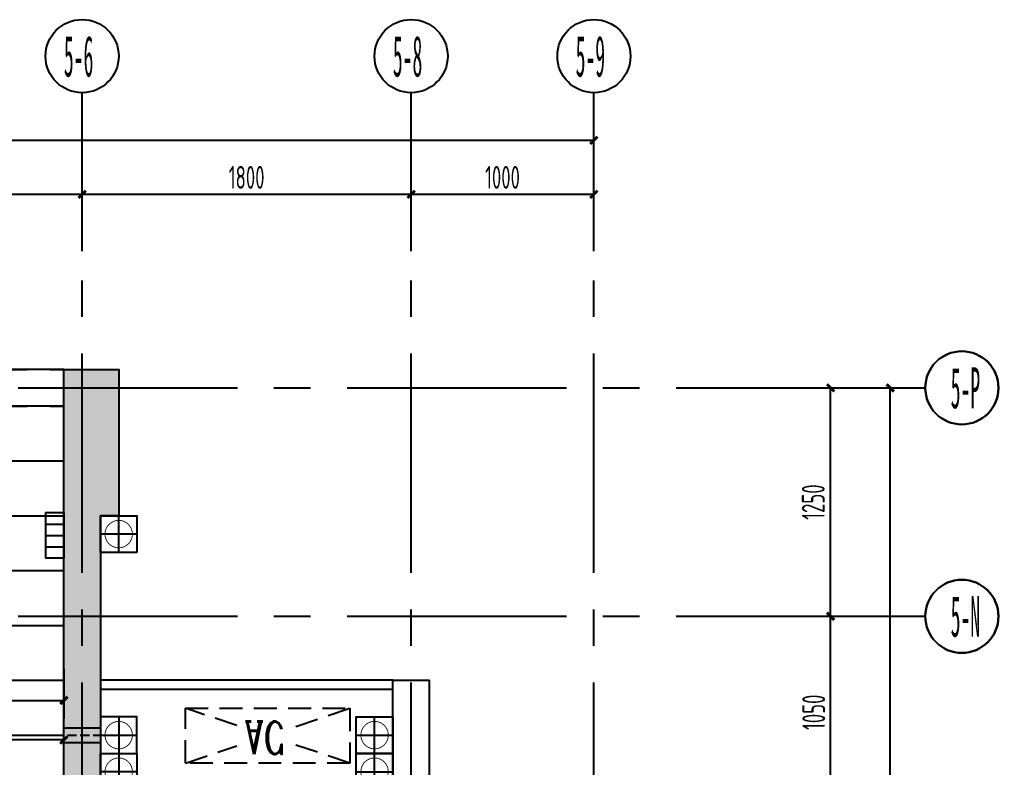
# Model space of a CAD drawing. Header units: millimetres. Extents: x -187744 to 2148, y -49419 to 6550.
# Drawn here: x -3208 to 2148, y -9338 to -5247 of the extents above; entities that cross this region are included whole.
import ezdxf
from ezdxf.enums import TextEntityAlignment as Align

# ---------------------------------------------------------------- set-up
doc = ezdxf.new("R2010")
doc.units = ezdxf.units.MM
doc.header["$LTSCALE"] = 1000
doc.header["$MEASUREMENT"] = 0
for name, pattern in [('CONTINOUS', [0]), ('DASH', [0.35, 0.25, -0.1]), ('DASHED2', [0.375, 0.25, -0.125]), ('HIDDEN2', [0.1875, 0.125, -0.0625]), ('M-CENTER', [1.8, 1.2, -0.2, 0.2, -0.2])]:
    doc.linetypes.add(name, pattern=pattern)
doc.layers.get('Defpoints').update_dxf_attribs({"color": 136})
for name, color, linetype in [('-F废水立管', 30, 'F废水50'), ('-N凝结水立管', 150, 'N凝结水50'), ('-T通气立管', 7, 'T通气50'), ('-W污水立管', 2, 'W污水50'), ('-Y雨水立管', 3, 'Y雨水50'), ('0w-梁1', 4, 'DASHED2'), ('1#f35层以上墙柱-col_建筑$0$1#f35层以上墙柱-col$0$Col_1#_2F$0$0q-柱填充', 251, 'Continuous'), ('A-AXIS', 150, 'Continuous'), ('A-DIM', 44, 'Continuous'), ('AR-DIM-1', 50, 'Continuous'), ('AXIS', 150, 'Continuous'), ('AXIS_TEXT', 50, 'Continuous'), ('B1建筑尺寸', 7, 'Continuous'), ('B1户型$0$3T_WOOD', 21, 'Continuous'), ('COLUMN', 200, 'Continuous'), ('DOTE', 138, 'M-CENTER'), ('FC-FLOOR', 138, 'Continuous'), ('FF-RAILING', 138, 'Continuous'), ('KT-HOLE', 211, 'Continuous'), ('RC-DIM-2', 50, 'Continuous'), ('SS_地漏', 21, 'Continuous'), ('WALL', 160, 'Continuous'), ('空_', 6, 'HIDDEN2'), ('轴字', 7, 'Continuous')]:
    doc.layers.add(name, color=color, linetype=linetype)
doc.layers.add('-给排水辅助线', color=201, linetype='Continuous', plot=False)
doc.styles.add('-linetext', font='(hs)华森字母.shx', dxfattribs={"width": 0.6, "bigfont": '(hs)华森汉字.shx'})
doc.styles.add('_ROMANC', font='romanc__.ttf', dxfattribs={"width": 0.6})
doc.styles.add('COMPLEX', font='COMPLEX')
doc.styles.add('dim_font', font='SIMPLEX', dxfattribs={"width": 0.8})
doc.styles.add('H-DIM', font='archs.shx', dxfattribs={"width": 0.7})
doc.styles.add('S-黑体', font='simhei.ttf')
doc.linetypes.add('F废水50', pattern='A,50,-1,["F",-linetext,S=1.5,R=0,X=-0.75,Y=-0.75],-1', length=52)
doc.linetypes.add('N凝结水50', pattern='A,50,-1,["N",-linetext,S=1.5,R=0,X=-0.75,Y=-0.75],-1', length=52)
doc.linetypes.add('T通气50', pattern='A,50,-1,["T",-linetext,S=1.5,R=0,X=-0.75,Y=-0.75],-1', length=52)
doc.linetypes.add('W污水50', pattern='A,50,-1,["W",-linetext,S=1.5,R=0,X=-0.75,Y=-0.75],-1', length=52)
doc.linetypes.add('Y雨水50', pattern='A,50,-1,["Y",-linetext,S=1.5,R=0,X=-0.75,Y=-0.75],-1', length=52)
doc.dimstyles.new('H_DIM_1', dxfattribs={"dimscale": 0, "dimtxt": 2.5, "dimasz": 0.8, "dimexe": 2, "dimexo": 1.5, "dimgap": 0.6, "dimtad": 1, "dimdec": 0, "dimzin": 12, "dimdsep": 46, "dimtxsty": 'H-DIM', "dimblk": 'ARCHTICK', "dimcen": 0.125, "dimclrd": 44, "dimclre": 44, "dimclrt": 50, "dimadec": 0, "dimazin": 0, "dimtfac": 1, "dimtdec": 0, "dimtix": 1, "dimtmove": 2, "dimatfit": 3, "dimldrblk": 'ARCHTICK', "dimfxl": 1, "dimtvp": 1, "dimtolj": 1, "dimtzin": 0, "dimarcsym": 0})

# ---------------------------------------------------------------- blocks, each defined once
blk = doc.blocks.new('_ArchTick')
at = {"color": 0, "linetype": 'ByBlock', "const_width": 0.4}
blk.add_lwpolyline([(-0.5, -0.5), (0.5, 0.5)], dxfattribs=at)
blk = doc.blocks.new('*D58')
at = {"layer": 'A-DIM', "color": 44, "lineweight": -2, "transparency": 16777216}
for p, q in [((-5792.1, 4647.4), (-5792.1, 5279.2)), ((5607.9, 4647.4), (5607.9, 5279.2)), ((-5792.1, 5179.2), (5607.9, 5179.2))]:
    blk.add_line(p, q, dxfattribs=at)
at = {"layer": 'Defpoints', "color": 0, "transparency": 16777216}
for p in [(5607.9, 5179.2), (-5792.1, 4572.4), (5607.9, 4572.4)]:
    blk.add_point(p, dxfattribs=at)
at = {"layer": 'A-DIM', "color": 44, "lineweight": -2, "transparency": 16777216, "xscale": 40, "yscale": 40, "zscale": 40, "rotation": 180}
blk.add_blockref('_ArchTick', (-5792.1, 5179.2), dxfattribs=at)
at = {"layer": 'A-DIM', "color": 44, "lineweight": -2, "transparency": 16777216, "xscale": 40, "yscale": 40, "zscale": 40}
blk.add_blockref('_ArchTick', (5607.9, 5179.2), dxfattribs=at)
at = {"layer": 'A-DIM', "color": 50, "transparency": 16777216, "insert": (-92.1, 5276.9), "char_height": 125, "attachment_point": 5, "style": 'H-DIM'}
blk.add_mtext('\\A1;11400', dxfattribs=at)
blk = doc.blocks.new('*D55')
at = {"layer": 'A-DIM', "color": 44, "lineweight": -2, "transparency": 16777216}
for p, q in [((-92.1, 4647.4), (-92.1, 4984)), ((2807.9, 4647.4), (2807.9, 4984)), ((-92.1, 4884), (2807.9, 4884))]:
    blk.add_line(p, q, dxfattribs=at)
at = {"layer": 'Defpoints', "color": 0, "transparency": 16777216}
for p in [(2807.9, 4884), (-92.1, 4572.4), (2807.9, 4572.4)]:
    blk.add_point(p, dxfattribs=at)
at = {"layer": 'A-DIM', "color": 44, "lineweight": -2, "transparency": 16777216, "xscale": 40, "yscale": 40, "zscale": 40, "rotation": 180}
blk.add_blockref('_ArchTick', (-92.1, 4884), dxfattribs=at)
at = {"layer": 'A-DIM', "color": 44, "lineweight": -2, "transparency": 16777216, "xscale": 40, "yscale": 40, "zscale": 40}
blk.add_blockref('_ArchTick', (2807.9, 4884), dxfattribs=at)
at = {"layer": 'A-DIM', "color": 50, "transparency": 16777216, "insert": (1357.9, 4979.1), "char_height": 125, "attachment_point": 5, "style": 'H-DIM'}
blk.add_mtext('\\A1;2900', dxfattribs=at)
blk = doc.blocks.new('*D54')
at = {"layer": 'A-DIM', "color": 44, "lineweight": -2, "transparency": 16777216}
for p, q in [((2807.9, 4647.4), (2807.9, 4984)), ((4607.9, 4647.4), (4607.9, 4984)), ((2807.9, 4884), (4607.9, 4884))]:
    blk.add_line(p, q, dxfattribs=at)
at = {"layer": 'Defpoints', "color": 0, "transparency": 16777216}
for p in [(4607.9, 4884), (2807.9, 4572.4), (4607.9, 4572.4)]:
    blk.add_point(p, dxfattribs=at)
at = {"layer": 'A-DIM', "color": 44, "lineweight": -2, "transparency": 16777216, "xscale": 40, "yscale": 40, "zscale": 40, "rotation": 180}
blk.add_blockref('_ArchTick', (2807.9, 4884), dxfattribs=at)
at = {"layer": 'A-DIM', "color": 44, "lineweight": -2, "transparency": 16777216, "xscale": 40, "yscale": 40, "zscale": 40}
blk.add_blockref('_ArchTick', (4607.9, 4884), dxfattribs=at)
at = {"layer": 'A-DIM', "color": 50, "transparency": 16777216, "insert": (3707.9, 4976.5), "char_height": 125, "attachment_point": 5, "style": 'H-DIM'}
blk.add_mtext('\\A1;1800', dxfattribs=at)
blk = doc.blocks.new('*D53')
at = {"layer": 'A-DIM', "color": 44, "lineweight": -2, "transparency": 16777216}
for p, q in [((4607.9, 4647.4), (4607.9, 4984)), ((5607.9, 4647.4), (5607.9, 4984)), ((4607.9, 4884), (5607.9, 4884))]:
    blk.add_line(p, q, dxfattribs=at)
at = {"layer": 'Defpoints', "color": 0, "transparency": 16777216}
for p in [(5607.9, 4884), (4607.9, 4572.4), (5607.9, 4572.4)]:
    blk.add_point(p, dxfattribs=at)
at = {"layer": 'A-DIM', "color": 44, "lineweight": -2, "transparency": 16777216, "xscale": 40, "yscale": 40, "zscale": 40, "rotation": 180}
blk.add_blockref('_ArchTick', (4607.9, 4884), dxfattribs=at)
at = {"layer": 'A-DIM', "color": 44, "lineweight": -2, "transparency": 16777216, "xscale": 40, "yscale": 40, "zscale": 40}
blk.add_blockref('_ArchTick', (5607.9, 4884), dxfattribs=at)
at = {"layer": 'A-DIM', "color": 50, "transparency": 16777216, "insert": (5107.9, 4976.5), "char_height": 125, "attachment_point": 5, "style": 'H-DIM'}
blk.add_mtext('\\A1;1000', dxfattribs=at)
blk = doc.blocks.new('_AXISO')
blk.add_circle((0, 0), 0.5)
at = {"layer": 'AXIS_TEXT', "style": 'COMPLEX', "width": 1.041667}
blk.add_attdef('A', text='', height=0.56, dxfattribs=at).set_placement((-0.25, -0.28), (0.25, -0.28), align=Align.FIT)
blk = doc.blocks.new('*D44')
at = {"layer": 'A-DIM', "color": 44, "lineweight": -2, "transparency": 16777216}
for p, q in [((6700.8, 3825.1), (7329.1, 3825.1)), ((7229.1, -4024.9), (7229.1, 3825.1)), ((6700.8, -4024.9), (7329.1, -4024.9))]:
    blk.add_line(p, q, dxfattribs=at)
at = {"layer": 'Defpoints', "color": 0, "transparency": 16777216}
for p in [(6625.8, 3825.1), (7229.1, 3825.1), (6625.8, -4024.9)]:
    blk.add_point(p, dxfattribs=at)
at = {"layer": 'A-DIM', "color": 44, "lineweight": -2, "transparency": 16777216, "xscale": 40, "yscale": 40, "zscale": 40}
for p, rotation in [((7229.1, 3825.1), 90), ((7229.1, -4024.9), 270)]:
    blk.add_blockref('_ArchTick', p, dxfattribs=dict(at, rotation=rotation))
at = {"layer": 'A-DIM', "color": 50, "transparency": 16777216, "insert": (7134, -99.9), "char_height": 125, "attachment_point": 5, "rotation": 90, "style": 'H-DIM'}
blk.add_mtext('\\A1;7850', dxfattribs=at)
blk = doc.blocks.new('*D38')
at = {"layer": 'A-DIM', "color": 44, "lineweight": -2, "transparency": 16777216}
for p, q in [((6700.8, 2575.1), (7003.1, 2575.1)), ((6903.1, 1525.1), (6903.1, 2575.1)), ((6700.8, 1525.1), (7003.1, 1525.1))]:
    blk.add_line(p, q, dxfattribs=at)
at = {"layer": 'Defpoints', "color": 0, "transparency": 16777216}
for p in [(6625.8, 2575.1), (6903.1, 2575.1), (6625.8, 1525.1)]:
    blk.add_point(p, dxfattribs=at)
at = {"layer": 'A-DIM', "color": 44, "lineweight": -2, "transparency": 16777216, "xscale": 40, "yscale": 40, "zscale": 40}
for p, rotation in [((6903.1, 2575.1), 90), ((6903.1, 1525.1), 270)]:
    blk.add_blockref('_ArchTick', p, dxfattribs=dict(at, rotation=rotation))
at = {"layer": 'A-DIM', "color": 50, "transparency": 16777216, "insert": (6810.6, 2050.1), "char_height": 125, "attachment_point": 5, "rotation": 90, "style": 'H-DIM'}
blk.add_mtext('\\A1;1050', dxfattribs=at)
blk = doc.blocks.new('*D37')
at = {"layer": 'A-DIM', "color": 44, "lineweight": -2, "transparency": 16777216}
for p, q in [((6700.8, 3825.1), (7003.1, 3825.1)), ((6903.1, 2575.1), (6903.1, 3825.1)), ((6700.8, 2575.1), (7003.1, 2575.1))]:
    blk.add_line(p, q, dxfattribs=at)
at = {"layer": 'Defpoints', "color": 0, "transparency": 16777216}
for p in [(6625.8, 3825.1), (6903.1, 3825.1), (6625.8, 2575.1)]:
    blk.add_point(p, dxfattribs=at)
at = {"layer": 'A-DIM', "color": 44, "lineweight": -2, "transparency": 16777216, "xscale": 40, "yscale": 40, "zscale": 40}
for p, rotation in [((6903.1, 3825.1), 90), ((6903.1, 2575.1), 270)]:
    blk.add_blockref('_ArchTick', p, dxfattribs=dict(at, rotation=rotation))
at = {"layer": 'A-DIM', "color": 50, "transparency": 16777216, "insert": (6808, 3200.1), "char_height": 125, "attachment_point": 5, "rotation": 90, "style": 'H-DIM'}
blk.add_mtext('\\A1;1250', dxfattribs=at)
blk = doc.blocks.new('*D125')
at = {"layer": 'Defpoints', "color": 0, "linetype": 'ByBlock', "transparency": 16777216}
for p in [(-4315.4, -8725.8), (-2965.4, -8725.8, 0), (-2965.4, -8971.6)]:
    blk.add_point(p, dxfattribs=at)
at = {"layer": 'RC-DIM-2', "color": 44, "linetype": 'ByBlock', "lineweight": -2, "transparency": 16777216}
for p, q in [((-4315.4, -8800.8), (-4315.4, -9071.6)), ((-2965.4, -8800.8), (-2965.4, -9071.6)), ((-4315.4, -8971.6), (-2965.4, -8971.6))]:
    blk.add_line(p, q, dxfattribs=at)
at = {"layer": 'RC-DIM-2', "color": 44, "linetype": 'ByBlock', "lineweight": -2, "transparency": 16777216, "xscale": 40.00000000000002, "yscale": 40.00000000000002, "zscale": 40.00000000000002, "rotation": 180}
blk.add_blockref('_ArchTick', (-4315.4, -8971.6), dxfattribs=at)
at = {"layer": 'RC-DIM-2', "color": 44, "linetype": 'ByBlock', "lineweight": -2, "transparency": 16777216, "xscale": 40.00000000000002, "yscale": 40.00000000000002, "zscale": 40.00000000000002}
blk.add_blockref('_ArchTick', (-2965.4, -8971.6), dxfattribs=at)
at = {"layer": 'RC-DIM-2', "color": 50, "linetype": 'ByBlock', "transparency": 16777216, "insert": (-3640.4, -8904.1), "char_height": 75, "attachment_point": 5, "style": 'H-DIM'}
blk.add_mtext('\\A1;1350', dxfattribs=at)
blk = doc.blocks.new('A$C1E787874')
at = {"linetype": 'DASH', "ltscale": 0.2}
blk.add_line((-50, 0), (250, 0), dxfattribs=at)
for p, q in [((0, 40), (200, 40)), ((0, -40), (200, -40))]:
    blk.add_line(p, q)
blk = doc.blocks.new('A$C5B7B5C93')
at = {"layer": 'KT-HOLE'}
blk.add_blockref('A$C1E787874', (-2800, 4250), dxfattribs=at)
blk = doc.blocks.new('gslg002')
at = {"layer": '-给排水辅助线', "color": 251, "linetype": 'ByBlock'}
blk.add_lwpolyline([(28960.9, 54333.3), (29160.9, 54333.3), (29160.9, 54533.3), (28960.9, 54533.3)], close=True, dxfattribs=at)
at = {"layer": '-给排水辅助线', "linetype": 'ByBlock'}
for points in [[(29060.9, 54333.3), (29060.9, 54533.3)], [(28960.9, 54433.3), (29160.9, 54433.3)]]:
    blk.add_lwpolyline(points, dxfattribs=at)
at = {"const_width": 4.69}
blk.add_lwpolyline([(28985.9, 54433.3, 1), (29135.9, 54433.3, 1)], format="xyb", close=True, dxfattribs=at)
blk = doc.blocks.new('A$C0C4D32A8')
at = {"layer": 'SS_地漏', "linetype": 'Continuous'}
for p, q in [((0, 100), (250, 100)), ((0, 100), (0, 0)), ((62.5, 100), (62.5, 0)), ((125, 100), (125, 0)), ((187.5, 100), (187.5, 0)), ((250, 0), (250, 100)), ((0, 0), (250, 0))]:
    blk.add_line(p, q, dxfattribs=at)
blk = doc.blocks.new('B1柱子')
at = {"layer": '1#f35层以上墙柱-col_建筑$0$1#f35层以上墙柱-col$0$Col_1#_2F$0$0q-柱填充'}
h = blk.add_hatch(color=256, dxfattribs=at)
h.dxf.hatch_style = 1
h.paths.add_polyline_path([(622091.3, 99384.1), (622391.3, 99384.1), (622391.3, 98584.1), (622291.3, 98584.1), (622291.3, 96884.4), (622091.3, 96884.4)])
at = {"layer": 'WALL'}
blk.add_lwpolyline([(622091.3, 99384.1), (622391.3, 99384.1), (622391.3, 98584.1), (622291.3, 98584.1), (622291.3, 96884.4), (622091.3, 96884.4)], close=True, dxfattribs=at)
at = {"layer": '-F废水立管', "linetype": 'CONTINOUS', "ltscale": 10, "xscale": -1}
blk.add_blockref('gslg002', (651452.2, 44050.8), dxfattribs=at)
at = {"layer": '-N凝结水立管', "linetype": 'CONTINOUS', "ltscale": 10, "rotation": 270}
blk.add_blockref('gslg002', (567958.1, 126445.2), dxfattribs=at)
at = {"layer": '-T通气立管', "linetype": 'CONTINOUS', "ltscale": 10, "xscale": -1, "rotation": 270}
blk.add_blockref('gslg002', (569358.1, 68323.5), dxfattribs=at)
at = {"layer": '-W污水立管', "linetype": 'CONTINOUS', "ltscale": 10, "xscale": -1, "rotation": 270}
blk.add_blockref('gslg002', (569358.1, 68123.5), dxfattribs=at)
at = {"layer": '-Y雨水立管', "linetype": 'CONTINOUS', "ltscale": 10, "xscale": -1, "rotation": 90}
blk.add_blockref('gslg002', (676824.6, 126245.2), dxfattribs=at)
at = {"layer": 'KT-HOLE'}
blk.add_blockref('A$C1E787874', (622091.2, 97384.2), dxfattribs=at)
at = {"layer": 'SS_地漏', "linetype": 'Continuous', "xscale": -1, "rotation": 89.99991154822897}
blk.add_blockref('A$C0C4D32A8', (622091.7, 98601.8), dxfattribs=at)
blk = doc.blocks.new('liang00000000')
at = {"layer": '0w-梁1', "linetype": 'DASHED2'}
for p, q in [((4072648.2, -1393255.6), (4075348.2, -1393255.6)), ((4072648.2, -1393455.6), (4075348.2, -1393455.6))]:
    blk.add_line(p, q, dxfattribs=at)
blk = doc.blocks.new('*D444')
at = {"layer": 'AR-DIM-1', "color": 44, "lineweight": -2, "transparency": 16777216}
for p, q in [((-5665.4, -9386.7), (-5665.4, -9088)), ((-2965.4, -9386.5), (-2965.4, -9088)), ((-2965.4, -9188), (-5665.4, -9188))]:
    blk.add_line(p, q, dxfattribs=at)
at = {"layer": 'Defpoints', "color": 0, "transparency": 16777216}
for p in [(-5665.4, -9188), (-5665.4, -9461.7), (-2965.4, -9461.5)]:
    blk.add_point(p, dxfattribs=at)
at = {"layer": 'AR-DIM-1', "color": 44, "lineweight": -2, "transparency": 16777216, "xscale": 40.00000021875685, "yscale": 40.00000021875685, "zscale": 40.00000021875685, "rotation": 180}
blk.add_blockref('_ArchTick', (-5665.4, -9188), dxfattribs=at)
at = {"layer": 'AR-DIM-1', "color": 44, "lineweight": -2, "transparency": 16777216, "xscale": 40.00000021875685, "yscale": 40.00000021875685, "zscale": 40.00000021875685}
blk.add_blockref('_ArchTick', (-2965.4, -9188), dxfattribs=at)
at = {"layer": 'AR-DIM-1', "color": 50, "transparency": 16777216, "insert": (-4315.4, -9095.5), "char_height": 125, "attachment_point": 5, "style": 'H-DIM'}
blk.add_mtext('\\A1;2700', dxfattribs=at)
blk = doc.blocks.new('QBLOCK2019073115112111')
for centre in [(2807.9, 5639.8), (2807.9, 5639.8), (4607.9, 5639.8), (4607.9, 5639.8), (5607.9, 5639.8), (5607.9, 5639.8), (7621.1, 3825.1), (7621.1, 3825.1), (7621.1, 2575.1), (7621.1, 2575.1)]:
    blk.add_circle(centre, 200)
at = {"layer": 'AXIS'}
for p, q in [((2807.9, 4572.4), (2807.9, 5439.8)), ((4607.9, 4572.4), (4607.9, 5439.8)), ((5607.9, 4572.4), (5607.9, 5439.8)), ((6625.8, 3825.1), (7421.1, 3825.1)), ((6625.8, 2575.1), (7421.1, 2575.1))]:
    blk.add_line(p, q, dxfattribs=at)
at = {"layer": 'DOTE'}
for p, q in [((2807.9, -4386.9), (2807.9, 4572.4)), ((4607.9, -4386.9), (4607.9, 4572.4)), ((5607.9, -4386.9), (5607.9, 4572.4)), ((-6542.9, 3825.1), (6625.8, 3825.1)), ((-6542.9, 2575.1), (6625.8, 2575.1))]:
    blk.add_line(p, q, dxfattribs=at)
at = {"layer": 'A-AXIS'}
ref = blk.add_blockref('_AXISO', (2807.9, 5639.8), dxfattribs=dict(at, xscale=400, yscale=400, zscale=400))
ref.add_attrib('A', '5-6', dxfattribs={"layer": '轴字', "color": 2, "height": 224, "style": 'S-黑体', "width": 0.333659}).set_placement((2707.9, 5527.8), (2869.2, 5527.8), align=Align.FIT)
ref = blk.add_blockref('_AXISO', (4607.9, 5639.8), dxfattribs=dict(at, xscale=400, yscale=400, zscale=400))
ref.add_attrib('A', '5-8', dxfattribs={"layer": '轴字', "color": 2, "height": 224, "style": 'S-黑体', "width": 0.333659}).set_placement((4507.9, 5527.8), (4669.2, 5527.8), align=Align.FIT)
ref = blk.add_blockref('_AXISO', (5607.9, 5639.8), dxfattribs=dict(at, xscale=400, yscale=400, zscale=400))
ref.add_attrib('A', '5-9', dxfattribs={"layer": '轴字', "color": 2, "height": 224, "style": 'S-黑体', "width": 0.333659}).set_placement((5507.9, 5527.8), (5669.2, 5527.8), align=Align.FIT)
ref = blk.add_blockref('_AXISO', (7621.1, 3825.1), dxfattribs=dict(at, xscale=-400, yscale=400, zscale=400))
ref.add_attrib('A', '5-P', dxfattribs={"layer": '轴字', "color": 2, "height": 224, "style": 'S-黑体', "width": 0.333659}).set_placement((7559.9, 3713.1), (7721.1, 3713.1), align=Align.FIT)
ref = blk.add_blockref('_AXISO', (7621.1, 2575.1), dxfattribs=dict(at, xscale=-400, yscale=400, zscale=400))
ref.add_attrib('A', '5-N', dxfattribs={"layer": '轴字', "color": 2, "height": 224, "style": 'S-黑体', "width": 0.333659}).set_placement((7559.9, 2463.1), (7721.1, 2463.1), align=Align.FIT)
at = {"layer": 'AXIS_TEXT', "style": 'COMPLEX', "width": 1.041667}
for p, p2 in [((-5892.1, 5527.8), (-5692.1, 5527.8)), ((-5892.1, 5527.8), (-5692.1, 5527.8)), ((-5192.1, 5527.8), (-4992.1, 5527.8)), ((-5192.1, 5527.8), (-4992.1, 5527.8)), ((-3492.1, 5527.8), (-3292.1, 5527.8)), ((-3492.1, 5527.8), (-3292.1, 5527.8)), ((-2592.1, 5527.8), (-2392.1, 5527.8)), ((-2592.1, 5527.8), (-2392.1, 5527.8)), ((-192.1, 5527.8), (7.9, 5527.8)), ((-192.1, 5527.8), (7.9, 5527.8)), ((2707.9, 5527.8), (2907.9, 5527.8)), ((2707.9, 5527.8), (2907.9, 5527.8)), ((4507.9, 5527.8), (4707.9, 5527.8)), ((4507.9, 5527.8), (4707.9, 5527.8)), ((5507.9, 5527.8), (5707.9, 5527.8)), ((5507.9, 5527.8), (5707.9, 5527.8)), ((-7660.5, 3713.1), (-7460.5, 3713.1)), ((-7660.5, 3713.1), (-7460.5, 3713.1)), ((7521.1, 3713.1), (7521.6, 3713.1)), ((7521.1, 3713.1), (7521.6, 3713.1)), ((-7660.5, 2463.1), (-7460.5, 2463.1)), ((-7660.5, 2463.1), (-7460.5, 2463.1)), ((7521.1, 2463.1), (7521.6, 2463.1)), ((7521.1, 2463.1), (7521.6, 2463.1)), ((-7660.5, 1413.1), (-7460.5, 1413.1)), ((-7660.5, 1413.1), (-7460.5, 1413.1)), ((7521.1, 1413.1), (7521.6, 1413.1)), ((7521.1, 1413.1), (7521.6, 1413.1)), ((-7660.5, 263.1), (-7460.5, 263.1)), ((-7660.5, 263.1), (-7460.5, 263.1)), ((7521.1, 263.1), (7521.6, 263.1)), ((7521.1, 263.1), (7521.6, 263.1)), ((-7660.5, -736.9), (-7460.5, -736.9)), ((-7660.5, -736.9), (-7460.5, -736.9)), ((7521.1, -736.9), (7521.6, -736.9)), ((7521.1, -736.9), (7521.6, -736.9)), ((-7660.5, -1436.9), (-7460.5, -1436.9)), ((-7660.5, -1436.9), (-7460.5, -1436.9)), ((7521.1, -1436.9), (7521.6, -1436.9)), ((7521.1, -1436.9), (7521.6, -1436.9)), ((-7660.5, -2536.9), (-7460.5, -2536.9)), ((-7660.5, -2536.9), (-7460.5, -2536.9)), ((7521.1, -2536.9), (7521.6, -2536.9)), ((7521.1, -2536.9), (7521.6, -2536.9)), ((-7660.5, -4136.9), (-7460.5, -4136.9)), ((-7660.5, -4136.9), (-7460.5, -4136.9)), ((7521.1, -4136.9), (7521.6, -4136.9)), ((7521.1, -4136.9), (7521.6, -4136.9)), ((-5892.1, -5349.9), (-5891.6, -5349.9)), ((-5892.1, -5349.9), (-5891.6, -5349.9)), ((-5192.1, -5349.9), (-5191.6, -5349.9)), ((-5192.1, -5349.9), (-5191.6, -5349.9)), ((-3492.1, -5351.1), (-3491.6, -5351.1)), ((-3492.1, -5351.1), (-3491.6, -5351.1)), ((-2592.1, -5349.9), (-2591.6, -5349.9)), ((-2592.1, -5349.9), (-2591.6, -5349.9)), ((-192.1, -5349.9), (-191.6, -5349.9)), ((-192.1, -5349.9), (-191.6, -5349.9)), ((2707.9, -5349.9), (2708.4, -5349.9)), ((2707.9, -5349.9), (2708.4, -5349.9)), ((4507.9, -5349.9), (4508.4, -5349.9)), ((4507.9, -5349.9), (4508.4, -5349.9)), ((5507.9, -5349.9), (5508.4, -5349.9)), ((5507.9, -5349.9), (5508.4, -5349.9))]:
    blk.add_attdef('A', text='', height=224, dxfattribs=at).set_placement(p, p2, align=Align.FIT)
at = {"layer": 'A-DIM'}
for p1, p2, distance, picture, middle in [((-5792.1, 4572.4), (5607.9, 4572.4), 606.7, '*D58', (-92.1, 5276.9)), ((-92.1, 4572.4), (2807.9, 4572.4), 311.6, '*D55', (1357.9, 4979.1)), ((2807.9, 4572.4), (4607.9, 4572.4), 311.6, '*D54', (3707.9, 4976.5)), ((4607.9, 4572.4), (5607.9, 4572.4), 311.6, '*D53', (5107.9, 4976.5)), ((6625.8, -4024.9), (6625.8, 3825.1), -603.3, '*D44', (7134, -99.9)), ((6625.8, 2575.1), (6625.8, 3825.1), -277.3, '*D37', (6808, 3200.1)), ((6625.8, 1525.1), (6625.8, 2575.1), -277.3, '*D38', (6810.6, 2050.1))]:
    dim = blk.add_aligned_dim(p1=p1, p2=p2, distance=distance, dimstyle='H_DIM_1', override={"dimscale": 50}, dxfattribs=at)
    dim.commit()
    dim.dimension.update_dxf_attribs({"geometry": picture, "text_midpoint": middle})

msp = doc.modelspace()

# ---------------------------------------------------------------- linework, layer by layer
at = {"layer": 'B1户型$0$3T_WOOD'}
for p, q in [((-2965.4, -7161.5), (-5665.4, -7161.5)), ((-2965.4, -7361.5), (-5665.4, -7361.5))]:
    msp.add_line(p, q, dxfattribs=at)
at = {"layer": 'COLUMN'}
msp.add_lwpolyline([(-2965.4, -7161.7), (-2665.4, -7161.7), (-2665.4, -7961.7), (-2765.4, -7961.7), (-2765.4, -9661.5), (-2965.4, -9661.5)], close=True, dxfattribs=at)
at = {"layer": 'FC-FLOOR'}
for p, q in [((-5665.1, -7661.7), (-2965.4, -7661.7)), ((-5665.1, -7961.7), (-2965.4, -7961.7)), ((-5665.1, -8261.7), (-2965.4, -8261.7)), ((-5665.1, -8561.7), (-2965.4, -8561.7)), ((-5665.1, -8861.7), (-2965.4, -8861.7)), ((-5665.1, -9161.7), (-2965.4, -9161.7))]:
    msp.add_line(p, q, dxfattribs=at)
at = {"layer": 'FF-RAILING'}
for p, q in [((-1165.7, -8861.5), (-2765.7, -8861.5)), ((-1165.7, -8911.5), (-2765.7, -8911.5))]:
    msp.add_line(p, q, dxfattribs=at)
at = {"layer": 'WALL'}
for p, q in [((-2965.4, -9361.5), (-2965.4, -7161.5)), ((-2965.4, -7161.5), (-2765.4, -7161.5)), ((-1165.4, -9461.5), (-1165.4, -8861.5)), ((-1165.4, -8861.5), (-965.4, -8861.5)), ((-965.4, -9561.5), (-965.4, -8861.5))]:
    msp.add_line(p, q, dxfattribs=at)
at = {"layer": '空_'}
for p, q in [((-2018.6, -9108.9), (-2300.6, -9014.9)), ((-2300.6, -9314.9), (-2300.6, -9014.9)), ((-2300.6, -9014.9), (-1400.6, -9014.9)), ((-2018.6, -9108.9), (-2300.6, -9014.9)), ((-2300.6, -9314.9), (-2300.6, -9014.9)), ((-2300.6, -9014.9), (-1400.6, -9014.9)), ((-1696.6, -9113.6), (-1400.6, -9014.9)), ((-1696.6, -9113.6), (-1400.6, -9014.9)), ((-1400.6, -9014.9), (-1400.6, -9314.9)), ((-1400.6, -9014.9), (-1400.6, -9314.9)), ((-2300.6, -9314.9), (-2018.6, -9220.9)), ((-2300.6, -9314.9), (-2018.6, -9220.9)), ((-1400.6, -9314.9), (-1696.6, -9216.2)), ((-1400.6, -9314.9), (-1696.6, -9216.2)), ((-1400.6, -9314.9), (-2300.6, -9314.9)), ((-1400.6, -9314.9), (-2300.6, -9314.9))]:
    msp.add_line(p, q, dxfattribs=at)

# ---------------------------------------------------------------- block references
at = {"layer": '-N凝结水立管', "linetype": 'CONTINOUS', "ltscale": 10, "rotation": 270}
msp.add_blockref('gslg002', (-57098.7, 19899.4), dxfattribs=at)
at = {"layer": '-T通气立管', "linetype": 'CONTINOUS', "ltscale": 10, "xscale": -1, "rotation": 270}
msp.add_blockref('gslg002', (-55698.7, -38222.3), dxfattribs=at)
at = {"layer": '-W污水立管', "linetype": 'CONTINOUS', "ltscale": 10, "xscale": -1, "rotation": 270}
msp.add_blockref('gslg002', (-55698.7, -38422.3), dxfattribs=at)
at = {"layer": '-Y雨水立管', "linetype": 'CONTINOUS', "ltscale": 10, "xscale": -1, "rotation": 90}
msp.add_blockref('gslg002', (51767.9, 19699.4), dxfattribs=at)
for name, p in [('B1柱子', (-625056.7, -106545.8)), ('A$C5B7B5C93', (-165.5, -13411.6))]:
    msp.add_blockref(name, p)
at = {"layer": '0w-梁1'}
msp.add_blockref('liang00000000', (-4078313.6, 1386093.9), dxfattribs=at)
at = {"layer": 'B1建筑尺寸', "linetype": 'Continuous'}
msp.add_blockref('QBLOCK2019073115112111', (-5673.3, -11086.6), dxfattribs=at)

# ---------------------------------------------------------------- texts
at = {"layer": '空_', "style": '_ROMANC', "oblique": 360, "text_generation_flag": 4, "width": 0.7}
msp.add_text('AC', height=178.32, dxfattribs=at).set_placement((-1977.8, -9086.8))
msp.add_text('AC', height=178.32, rotation=0, dxfattribs=at).set_placement((-1977.8, -9086.8))
at = {"layer": '空_', "style": 'dim_font', "text_generation_flag": 4, "width": 0.6, "flags": 9}
for tag, s in [('YSIZE', '250'), ('XSIZE', '750')]:
    msp.add_attdef(tag, (-2300.6, -9014.9), s, height=0.6, rotation=0, dxfattribs=at)
at = {"layer": '空_', "style": 'dim_font', "oblique": 360, "text_generation_flag": 4, "width": 0.6, "flags": 9}
for tag, s in [('YSIZE', '250'), ('XSIZE', '750')]:
    msp.add_attdef(tag, (-2300.6, -9014.9), s, height=0.6, rotation=0, dxfattribs=at)
at = {"layer": '空_', "style": 'dim_font', "text_generation_flag": 4, "width": 0.6, "flags": 9}
for tag, s in [('YSIZE', '250'), ('XSIZE', '750')]:
    msp.add_attdef(tag, (-2300.6, -9014.9), s, height=0.6, dxfattribs=at)
at = {"layer": '空_', "style": 'dim_font', "oblique": 360, "text_generation_flag": 4, "width": 0.6, "flags": 9}
for tag, s in [('YSIZE', '250'), ('XSIZE', '750')]:
    msp.add_attdef(tag, (-2300.6, -9014.9), s, height=0.6, dxfattribs=at)

# ---------------------------------------------------------------- dimensions: what is measured, and where the dimension line sits
at = {"layer": 'AR-DIM-1'}
dim = msp.add_linear_dim(base=(-5665.4, -9188), p1=(-2965.4, -9461.5), p2=(-5665.4, -9461.7), dimstyle='H_DIM_1', override={"dimscale": 50, "dimfxl": 4, "dimfxlon": 1}, dxfattribs=at)
dim.commit()
dim.dimension.update_dxf_attribs({"geometry": '*D444', "text_midpoint": (-4315.4, -9095.5)})
at = {"layer": 'RC-DIM-2', "linetype": 'ByBlock'}
dim = msp.add_linear_dim(base=(-2965.4, -8971.6), p1=(-4315.4, -8725.8), p2=(-2965.4, -8725.8, 0), dimstyle='H_DIM_1', override={"dimscale": 50, "dimtxt": 1.5}, dxfattribs=at)
dim.commit()
dim.dimension.update_dxf_attribs({"geometry": '*D125', "text_midpoint": (-3640.4, -8904.1)})

doc.saveas('drawing.dxf')
